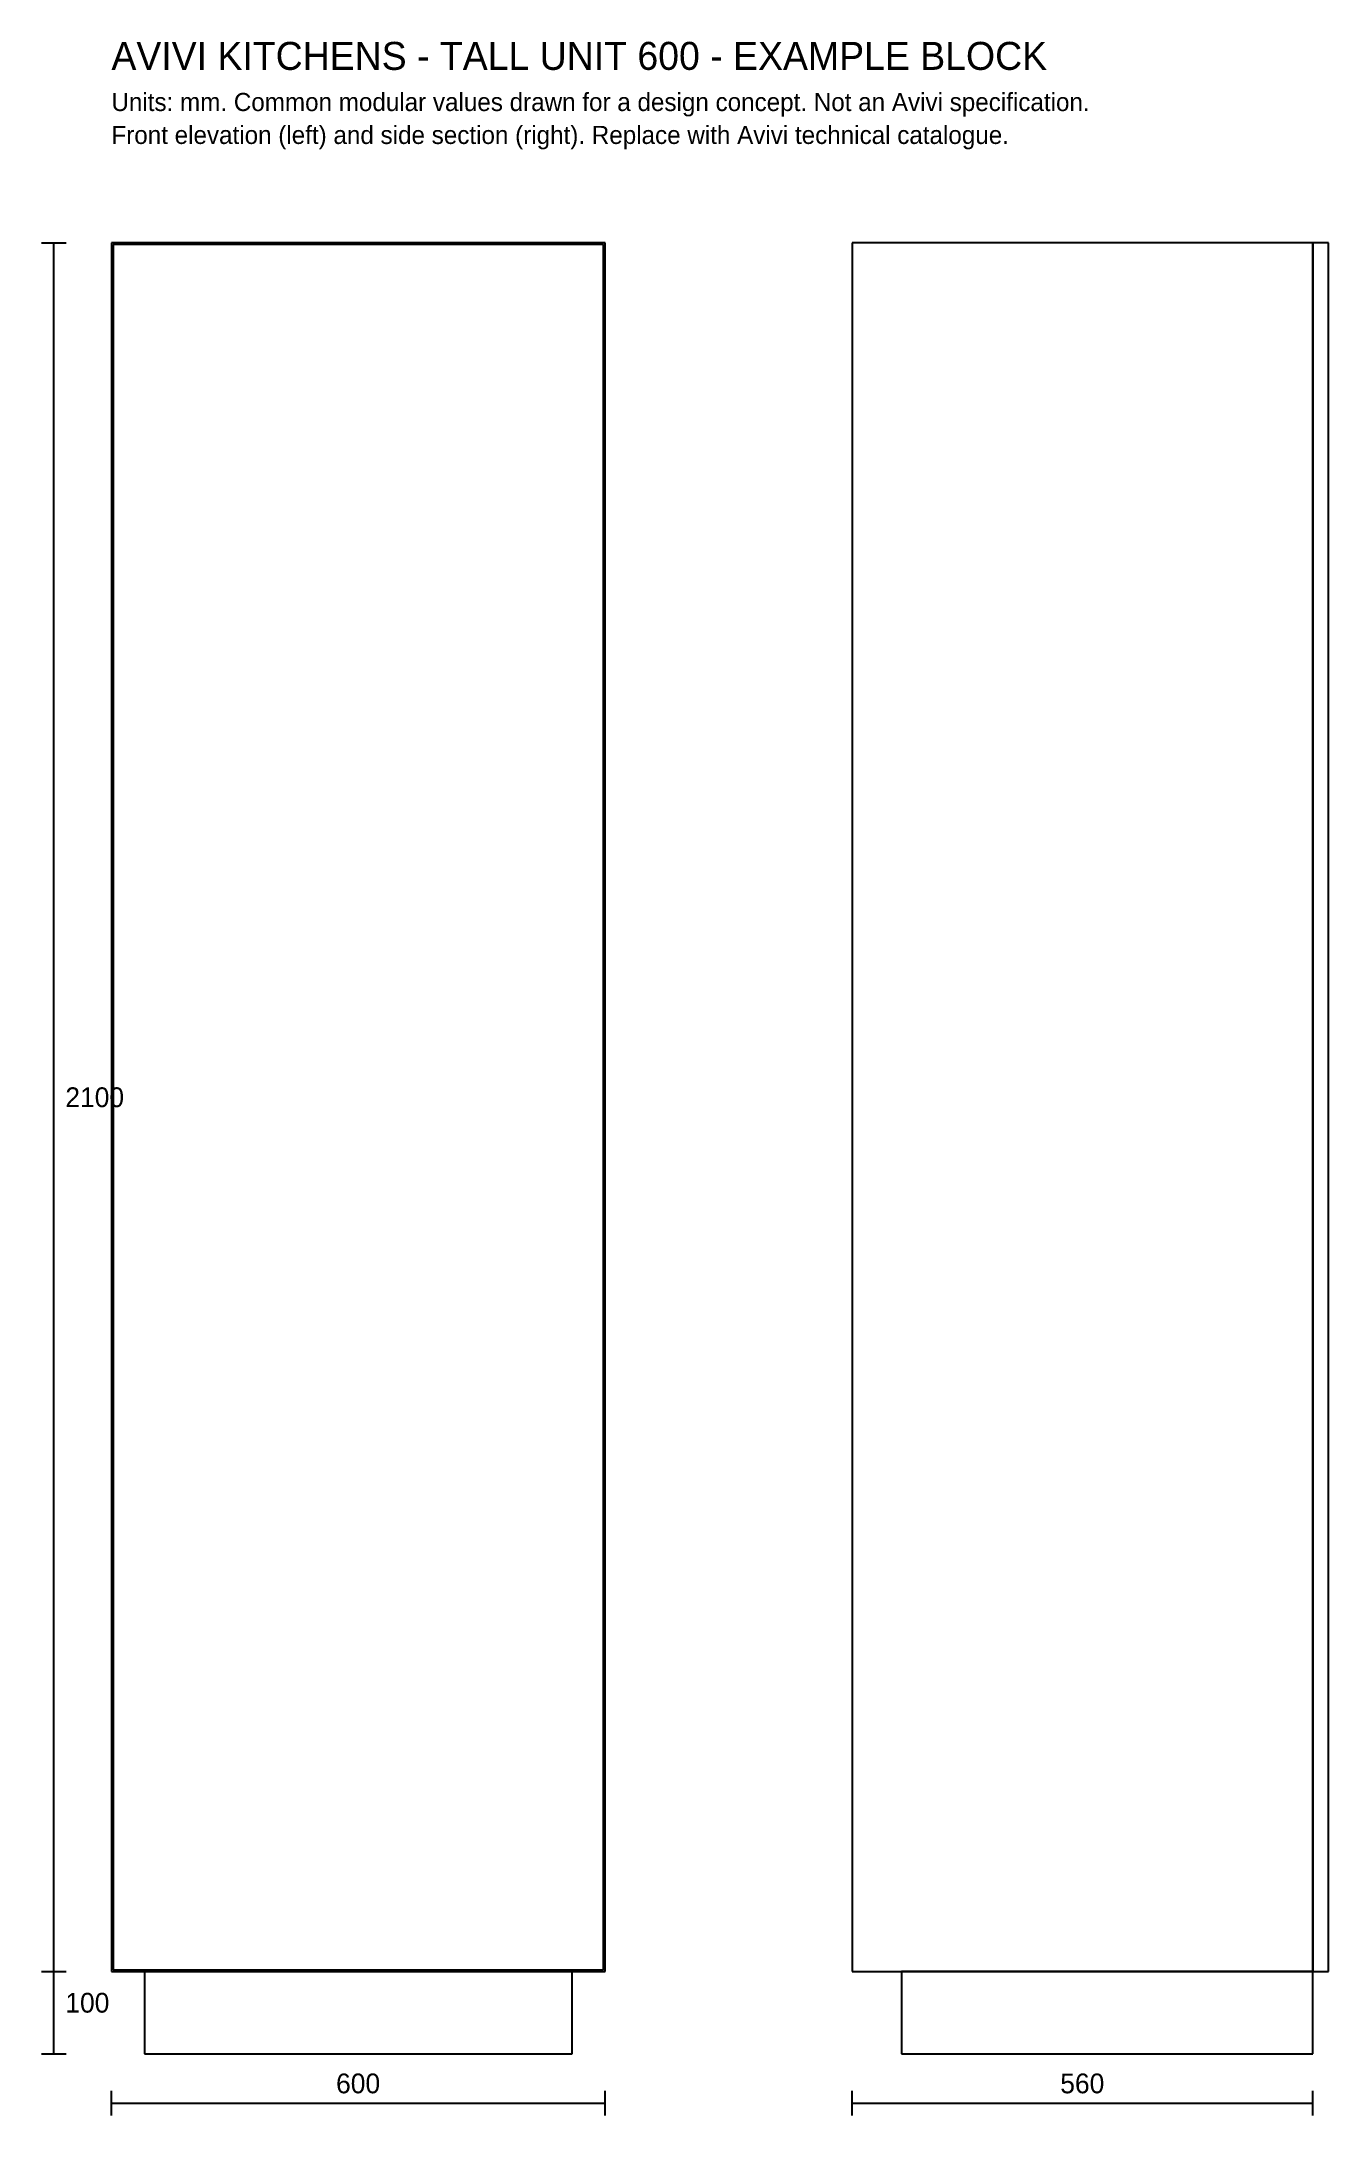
# Model space of a CAD drawing. Extents: x -85 to 1479, y -75 to 2445.
import ezdxf

# ---------------------------------------------------------------- set-up
doc = ezdxf.new("R2010")
doc.units = 0
for name, color, linetype in [('CARCASS', 7, 'CONTINUOUS'), ('DIMENSIONS', 1, 'CONTINUOUS'), ('FRONT', 3, 'CONTINUOUS'), ('NOTES', 2, 'CONTINUOUS'), ('PLINTH', 8, 'CONTINUOUS')]:
    doc.layers.add(name, color=color, linetype=linetype)

msp = doc.modelspace()

# ---------------------------------------------------------------- linework, layer by layer
at = {"layer": 'CARCASS'}
for p, q in [((600, 2200), (0, 2200)), ((0, 2200), (0, 100)), ((600, 100), (600, 2200)), ((1460, 2200), (900, 2200)), ((900, 2200), (900, 100)), ((1460, 100), (1460, 2200)), ((0, 100), (600, 100)), ((900, 100), (1460, 100))]:
    msp.add_line(p, q, dxfattribs=at)
at = {"layer": 'DIMENSIONS'}
for p, q in [((-85, 2200), (-55, 2200)), ((-70, 100), (-70, 2200)), ((-85, 100), (-55, 100)), ((-85, 100), (-55, 100)), ((-70, 0), (-70, 100)), ((-85, 0), (-55, 0)), ((0, -75), (0, -45)), ((600, -75), (600, -45)), ((900, -75), (900, -45)), ((1460, -75), (1460, -45)), ((0, -60), (600, -60)), ((900, -60), (1460, -60))]:
    msp.add_line(p, q, dxfattribs=at)
at = {"layer": 'FRONT'}
for p, q in [((598, 2198), (2, 2198)), ((2, 2198), (2, 102)), ((598, 102), (598, 2198)), ((1479, 2200), (1460, 2200)), ((1460, 2200), (1460, 100)), ((1479, 100), (1479, 2200)), ((2, 102), (598, 102)), ((1460, 100), (1479, 100))]:
    msp.add_line(p, q, dxfattribs=at)
at = {"layer": 'PLINTH'}
for p, q in [((560, 100), (40, 100)), ((40, 100), (40, 0)), ((560, 0), (560, 100)), ((1460, 100), (960, 100)), ((960, 100), (960, 0)), ((1460, 0), (1460, 100)), ((40, 0), (560, 0)), ((960, 0), (1460, 0))]:
    msp.add_line(p, q, dxfattribs=at)

# ---------------------------------------------------------------- texts
at = {"layer": 'DIMENSIONS'}
for s, p in [('2100', (-56, 1150)), ('100', (-56, 50)), ('600', (273, -48)), ('560', (1153, -48))]:
    msp.add_text(s, height=24, dxfattribs=at).set_placement(p)
at = {"layer": 'NOTES'}
for s, height, p in [('AVIVI KITCHENS - TALL UNIT 600 - EXAMPLE BLOCK', 34, (0, 2410)), ('Units: mm. Common modular values drawn for a design concept. Not an Avivi specification.', 22, (0, 2360)), ('Front elevation (left) and side section (right). Replace with Avivi technical catalogue.', 22, (0, 2320))]:
    msp.add_text(s, height=height, dxfattribs=at).set_placement(p)

doc.saveas('drawing.dxf')
